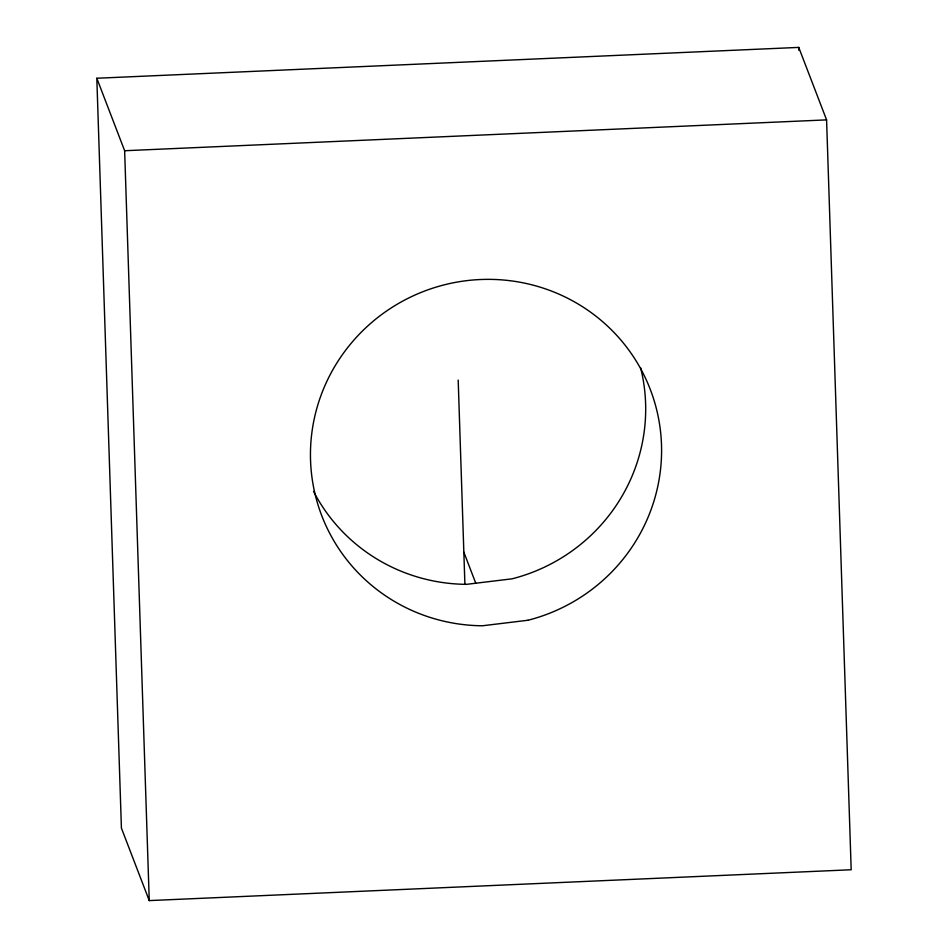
<?xml version="1.0" encoding="UTF-8"?>
<svg xmlns="http://www.w3.org/2000/svg" width="948" height="948" viewBox="0 0 948 948"><rect width="100%" height="100%" fill="white"/><g stroke="black" fill="none" stroke-linecap="round" stroke-linejoin="round"><path stroke-width="1.42" d="M96.815 78.246L798.749 47.4L826.585 119.886L851.185 869.754L149.251 900.6L121.415 828.114L96.815 78.246L124.638 150.732L149.251 900.6M124.638 150.732L826.585 119.886M463.845 552.163L475.766 583.233M798.749 47.4L798.856 50.363M458.192 380.077L464.899 584.3M640.611 367.717A175.984 172.809 -21 0 1 512.062 578.825L466.499 584.347A175.984 172.809 -21 0 1 313.539 491.384M527.953 620.253L482.402 625.775A175.984 172.809 -21 0 1 328.458 378.039A175.984 172.809 -21 0 1 622.812 342.346A175.984 172.809 -21 0 1 527.953 620.253"/></g></svg>
